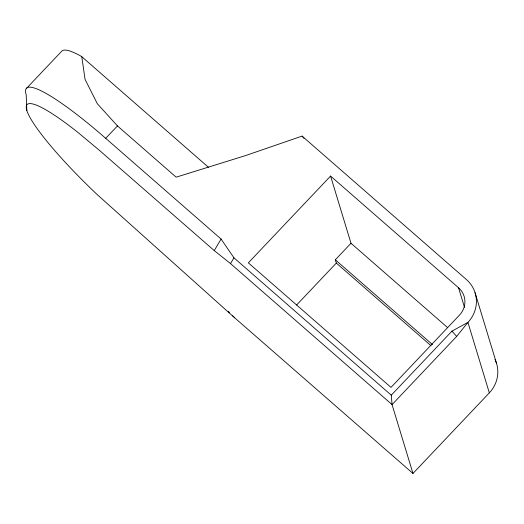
<?xml version="1.0" encoding="UTF-8"?>
<svg xmlns="http://www.w3.org/2000/svg" width="524" height="524" viewBox="0 0 524 524"><rect width="100%" height="100%" fill="white"/><g stroke="black" fill="none" stroke-linecap="round" stroke-linejoin="round"><path stroke-width="0.79" d="M412.971 473.454L392.057 404.613L230.527 263.598L214.244 250.59L221.076 239.042L105.697 138.316A123.854 18.857 43.5 0 0 26.2 94.811L26.835 110.466A112.234 17.089 43.5 0 0 96.789 194.201L234.66 317.793L412.971 473.454L489.331 392.862A31.682 30.248 -16.9 0 0 494.984 359.425M230.527 263.598L233.946 257.828L221.076 239.042M233.946 257.828L391.277 395.181L392.057 404.613L456.666 336.421L467.919 322.384A31.682 30.248 -16.9 0 0 466.38 279.508L302.099 136.096L245.677 155.536L176.149 177.171L117.448 125.917L97.333 103.713L85.058 79.36L81.77 56.69L80.29 55.76A123.854 18.857 43.5 0 0 61.747 51.175L26.501 88.373M105.697 138.316L117.448 125.917M330.579 176.057L248.35 262.852L391.002 387.387L459.528 315.055A20.161 19.25 -16.9 0 0 458.546 287.774L330.579 176.057L350.995 243.26L447.588 327.585M431.023 345.735L336.329 263.068L335.334 259.793L350.995 243.26M296.617 304.994L336.329 263.068M391.277 395.181L451.976 331.122L467.919 322.384L489.331 392.862M335.334 259.793L432.483 344.602M81.77 56.69L208.428 167.267M214.244 250.59L99.416 150.342L78.043 132.513A112.234 17.089 43.5 0 0 26.835 110.466M228.366 311.413L229.512 312.573M232.374 315.474L234.66 317.793M451.976 331.122L456.666 336.421M302.099 136.096L303.959 138.356M475.032 292.628L496.444 363.106M458.546 287.774L464.48 307.306"/></g></svg>
